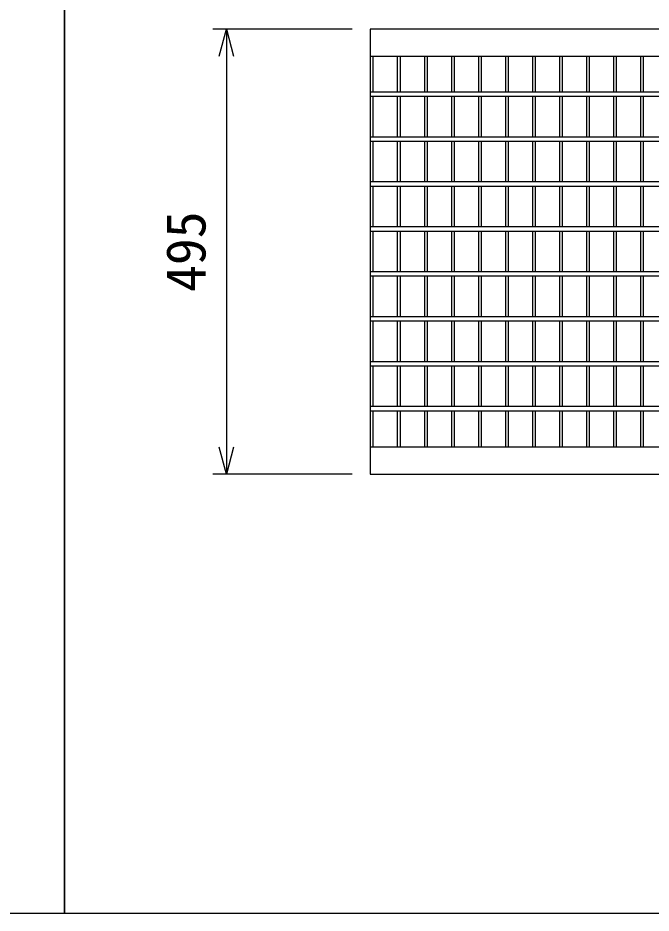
# Model space of a CAD drawing. Units: millimetres, scale not verified. Extents: x -25200 to 25200, y -8910 to 8910.
# Drawn here: x -9368 to -8664, y -7189 to -6192 of the extents above; entities that cross this region are included whole.
import ezdxf
from ezdxf.enums import TextEntityAlignment as Align

# ---------------------------------------------------------------- set-up
doc = ezdxf.new("R2010")
doc.units = ezdxf.units.MM
doc.header["$LTSCALE"] = 30
for name, color, linetype, lineweight in [('0-0_DIM', 7, 'Continuous', 25), ('0-2_HATCH', 6, 'Continuous', 25), ('0-6_TXT', 7, 'Continuous', 25)]:
    doc.layers.add(name, color=color, linetype=linetype, lineweight=lineweight)
doc.styles.add('ＭＳ ゴシック', font='')
doc.styles.get('ＭＳ ゴシック').set_extended_font_data('MS Gothic')

msp = doc.modelspace()

# ---------------------------------------------------------------- linework, layer by layer
at = {"layer": '0-0_DIM'}
for p, q in [((-8996.52, -6204.83), (-9151.52, -6204.83)), ((-9136.52, -6204.83), (-9136.52, -6699.83)), ((-8996.52, -6699.83), (-9151.52, -6699.83))]:
    msp.add_line(p, q, dxfattribs=at)
for points in [[(-9144.56, -6234.83), (-9136.52, -6204.83), (-9128.48, -6234.83)], [(-9128.48, -6669.83), (-9136.52, -6699.83), (-9144.56, -6669.83)]]:
    msp.add_lwpolyline(points, dxfattribs=at)
at = {"layer": '0-2_HATCH'}
for p, q in [((-8976.52, -6234.83), (-7981.52, -6234.83)), ((-8973.52, -6234.83), (-8973.52, -6274.83)), ((-8946.46, -6234.83), (-8946.46, -6274.83)), ((-8943.46, -6234.83), (-8943.46, -6274.83)), ((-8916.4, -6234.83), (-8916.4, -6274.83)), ((-8913.4, -6234.83), (-8913.4, -6274.83)), ((-8886.34, -6234.83), (-8886.34, -6274.83)), ((-8883.34, -6234.83), (-8883.34, -6274.83)), ((-8856.28, -6234.83), (-8856.28, -6274.83)), ((-8853.28, -6234.83), (-8853.28, -6274.83)), ((-8826.22, -6234.83), (-8826.22, -6274.83)), ((-8823.22, -6234.83), (-8823.22, -6274.83)), ((-8796.16, -6234.83), (-8796.16, -6274.83)), ((-8793.16, -6234.83), (-8793.16, -6274.83)), ((-8766.1, -6234.83), (-8766.1, -6274.83)), ((-8763.1, -6234.83), (-8763.1, -6274.83)), ((-8736.03, -6234.83), (-8736.03, -6274.83)), ((-8733.03, -6234.83), (-8733.03, -6274.83)), ((-8705.97, -6234.83), (-8705.97, -6274.83)), ((-8702.97, -6234.83), (-8702.97, -6274.83)), ((-8675.91, -6234.83), (-8675.91, -6274.83)), ((-8672.91, -6234.83), (-8672.91, -6274.83)), ((-7981.52, -6274.83), (-8976.52, -6274.83)), ((-7981.52, -6279.83), (-8976.52, -6279.83)), ((-8973.52, -6279.83), (-8973.52, -6324.83)), ((-8946.46, -6279.83), (-8946.46, -6324.83)), ((-8943.46, -6279.83), (-8943.46, -6324.83)), ((-8916.4, -6279.83), (-8916.4, -6324.83)), ((-8913.4, -6279.83), (-8913.4, -6324.83)), ((-8886.34, -6279.83), (-8886.34, -6324.83)), ((-8883.34, -6279.83), (-8883.34, -6324.83)), ((-8856.28, -6279.83), (-8856.28, -6324.83)), ((-8853.28, -6279.83), (-8853.28, -6324.83)), ((-8826.22, -6279.83), (-8826.22, -6324.83)), ((-8823.22, -6279.83), (-8823.22, -6324.83)), ((-8796.16, -6279.83), (-8796.16, -6324.83)), ((-8793.16, -6279.83), (-8793.16, -6324.83)), ((-8766.1, -6279.83), (-8766.1, -6324.83)), ((-8763.1, -6279.83), (-8763.1, -6324.83)), ((-8736.03, -6279.83), (-8736.03, -6324.83)), ((-8733.03, -6279.83), (-8733.03, -6324.83)), ((-8705.97, -6279.83), (-8705.97, -6324.83)), ((-8702.97, -6279.83), (-8702.97, -6324.83)), ((-8675.91, -6279.83), (-8675.91, -6324.83)), ((-8672.91, -6279.83), (-8672.91, -6324.83)), ((-7981.52, -6324.83), (-8976.52, -6324.83)), ((-7981.52, -6329.83), (-8976.52, -6329.83)), ((-8973.52, -6329.83), (-8973.52, -6374.83)), ((-8946.46, -6329.83), (-8946.46, -6374.83)), ((-8943.46, -6329.83), (-8943.46, -6374.83)), ((-8916.4, -6329.83), (-8916.4, -6374.83)), ((-8913.4, -6329.83), (-8913.4, -6374.83)), ((-8886.34, -6329.83), (-8886.34, -6374.83)), ((-8883.34, -6329.83), (-8883.34, -6374.83)), ((-8856.28, -6329.83), (-8856.28, -6374.83)), ((-8853.28, -6329.83), (-8853.28, -6374.83)), ((-8826.22, -6329.83), (-8826.22, -6374.83)), ((-8823.22, -6329.83), (-8823.22, -6374.83)), ((-8796.16, -6329.83), (-8796.16, -6374.83)), ((-8793.16, -6329.83), (-8793.16, -6374.83)), ((-8766.1, -6329.83), (-8766.1, -6374.83)), ((-8763.1, -6329.83), (-8763.1, -6374.83)), ((-8736.03, -6329.83), (-8736.03, -6374.83)), ((-8733.03, -6329.83), (-8733.03, -6374.83)), ((-8705.97, -6329.83), (-8705.97, -6374.83)), ((-8702.97, -6329.83), (-8702.97, -6374.83)), ((-8675.91, -6329.83), (-8675.91, -6374.83)), ((-8672.91, -6329.83), (-8672.91, -6374.83)), ((-7981.52, -6374.83), (-8976.52, -6374.83)), ((-7981.52, -6379.83), (-8976.52, -6379.83)), ((-8973.52, -6379.83), (-8973.52, -6424.83)), ((-8946.46, -6379.83), (-8946.46, -6424.83)), ((-8943.46, -6379.83), (-8943.46, -6424.83)), ((-8916.4, -6379.83), (-8916.4, -6424.83)), ((-8913.4, -6379.83), (-8913.4, -6424.83)), ((-8886.34, -6379.83), (-8886.34, -6424.83)), ((-8883.34, -6379.83), (-8883.34, -6424.83)), ((-8856.28, -6379.83), (-8856.28, -6424.83)), ((-8853.28, -6379.83), (-8853.28, -6424.83)), ((-8826.22, -6379.83), (-8826.22, -6424.83)), ((-8823.22, -6379.83), (-8823.22, -6424.83)), ((-8796.16, -6379.83), (-8796.16, -6424.83)), ((-8793.16, -6379.83), (-8793.16, -6424.83)), ((-8766.1, -6379.83), (-8766.1, -6424.83)), ((-8763.1, -6379.83), (-8763.1, -6424.83)), ((-8736.03, -6379.83), (-8736.03, -6424.83)), ((-8733.03, -6379.83), (-8733.03, -6424.83)), ((-8705.97, -6379.83), (-8705.97, -6424.83)), ((-8702.97, -6379.83), (-8702.97, -6424.83)), ((-8675.91, -6379.83), (-8675.91, -6424.83)), ((-8672.91, -6379.83), (-8672.91, -6424.83)), ((-7981.52, -6424.83), (-8976.52, -6424.83)), ((-7981.52, -6429.83), (-8976.52, -6429.83)), ((-8973.52, -6429.83), (-8973.52, -6474.83)), ((-8946.46, -6429.83), (-8946.46, -6474.83)), ((-8943.46, -6429.83), (-8943.46, -6474.83)), ((-8916.4, -6429.83), (-8916.4, -6474.83)), ((-8913.4, -6429.83), (-8913.4, -6474.83)), ((-8886.34, -6429.83), (-8886.34, -6474.83)), ((-8883.34, -6429.83), (-8883.34, -6474.83)), ((-8856.28, -6429.83), (-8856.28, -6474.83)), ((-8853.28, -6429.83), (-8853.28, -6474.83)), ((-8826.22, -6429.83), (-8826.22, -6474.83)), ((-8823.22, -6429.83), (-8823.22, -6474.83)), ((-8796.16, -6429.83), (-8796.16, -6474.83)), ((-8793.16, -6429.83), (-8793.16, -6474.83)), ((-8766.1, -6429.83), (-8766.1, -6474.83)), ((-8763.1, -6429.83), (-8763.1, -6474.83)), ((-8736.03, -6429.83), (-8736.03, -6474.83)), ((-8733.03, -6429.83), (-8733.03, -6474.83)), ((-8705.97, -6429.83), (-8705.97, -6474.83)), ((-8702.97, -6429.83), (-8702.97, -6474.83)), ((-8675.91, -6429.83), (-8675.91, -6474.83)), ((-8672.91, -6429.83), (-8672.91, -6474.83)), ((-7981.52, -6474.83), (-8976.52, -6474.83)), ((-7981.52, -6479.83), (-8976.52, -6479.83)), ((-8973.52, -6479.83), (-8973.52, -6524.83)), ((-8946.46, -6479.83), (-8946.46, -6524.83)), ((-8943.46, -6479.83), (-8943.46, -6524.83)), ((-8916.4, -6479.83), (-8916.4, -6524.83)), ((-8913.4, -6479.83), (-8913.4, -6524.83)), ((-8886.34, -6479.83), (-8886.34, -6524.83)), ((-8883.34, -6479.83), (-8883.34, -6524.83)), ((-8856.28, -6479.83), (-8856.28, -6524.83)), ((-8853.28, -6479.83), (-8853.28, -6524.83)), ((-8826.22, -6479.83), (-8826.22, -6524.83)), ((-8823.22, -6479.83), (-8823.22, -6524.83)), ((-8796.16, -6479.83), (-8796.16, -6524.83)), ((-8793.16, -6479.83), (-8793.16, -6524.83)), ((-8766.1, -6479.83), (-8766.1, -6524.83)), ((-8763.1, -6479.83), (-8763.1, -6524.83)), ((-8736.03, -6479.83), (-8736.03, -6524.83)), ((-8733.03, -6479.83), (-8733.03, -6524.83)), ((-8705.97, -6479.83), (-8705.97, -6524.83)), ((-8702.97, -6479.83), (-8702.97, -6524.83)), ((-8675.91, -6479.83), (-8675.91, -6524.83)), ((-8672.91, -6479.83), (-8672.91, -6524.83)), ((-7981.52, -6524.83), (-8976.52, -6524.83)), ((-7981.52, -6529.83), (-8976.52, -6529.83)), ((-8973.52, -6529.83), (-8973.52, -6574.83)), ((-8946.46, -6529.83), (-8946.46, -6574.83)), ((-8943.46, -6529.83), (-8943.46, -6574.83)), ((-8916.4, -6529.83), (-8916.4, -6574.83)), ((-8913.4, -6529.83), (-8913.4, -6574.83)), ((-8886.34, -6529.83), (-8886.34, -6574.83)), ((-8883.34, -6529.83), (-8883.34, -6574.83)), ((-8856.28, -6529.83), (-8856.28, -6574.83)), ((-8853.28, -6529.83), (-8853.28, -6574.83)), ((-8826.22, -6529.83), (-8826.22, -6574.83)), ((-8823.22, -6529.83), (-8823.22, -6574.83)), ((-8796.16, -6529.83), (-8796.16, -6574.83)), ((-8793.16, -6529.83), (-8793.16, -6574.83)), ((-8766.1, -6529.83), (-8766.1, -6574.83)), ((-8763.1, -6529.83), (-8763.1, -6574.83)), ((-8736.03, -6529.83), (-8736.03, -6574.83)), ((-8733.03, -6529.83), (-8733.03, -6574.83)), ((-8705.97, -6529.83), (-8705.97, -6574.83)), ((-8702.97, -6529.83), (-8702.97, -6574.83)), ((-8675.91, -6529.83), (-8675.91, -6574.83)), ((-8672.91, -6529.83), (-8672.91, -6574.83)), ((-7981.52, -6574.83), (-8976.52, -6574.83)), ((-7981.52, -6579.83), (-8976.52, -6579.83)), ((-8973.52, -6579.83), (-8973.52, -6624.83)), ((-8946.46, -6579.83), (-8946.46, -6624.83)), ((-8943.46, -6579.83), (-8943.46, -6624.83)), ((-8916.4, -6579.83), (-8916.4, -6624.83)), ((-8913.4, -6579.83), (-8913.4, -6624.83)), ((-8886.34, -6579.83), (-8886.34, -6624.83)), ((-8883.34, -6579.83), (-8883.34, -6624.83)), ((-8856.28, -6579.83), (-8856.28, -6624.83)), ((-8853.28, -6579.83), (-8853.28, -6624.83)), ((-8826.22, -6579.83), (-8826.22, -6624.83)), ((-8823.22, -6579.83), (-8823.22, -6624.83)), ((-8796.16, -6579.83), (-8796.16, -6624.83)), ((-8793.16, -6579.83), (-8793.16, -6624.83)), ((-8766.1, -6579.83), (-8766.1, -6624.83)), ((-8763.1, -6579.83), (-8763.1, -6624.83)), ((-8736.03, -6579.83), (-8736.03, -6624.83)), ((-8733.03, -6579.83), (-8733.03, -6624.83)), ((-8705.97, -6579.83), (-8705.97, -6624.83)), ((-8702.97, -6579.83), (-8702.97, -6624.83)), ((-8675.91, -6579.83), (-8675.91, -6624.83)), ((-8672.91, -6579.83), (-8672.91, -6624.83)), ((-7981.52, -6624.83), (-8976.52, -6624.83)), ((-7981.52, -6629.83), (-8976.52, -6629.83)), ((-8973.52, -6629.83), (-8973.52, -6669.83)), ((-8946.46, -6629.83), (-8946.46, -6669.83)), ((-8943.46, -6629.83), (-8943.46, -6669.83)), ((-8916.4, -6629.83), (-8916.4, -6669.83)), ((-8913.4, -6629.83), (-8913.4, -6669.83)), ((-8886.34, -6629.83), (-8886.34, -6669.83)), ((-8883.34, -6629.83), (-8883.34, -6669.83)), ((-8856.28, -6629.83), (-8856.28, -6669.83)), ((-8853.28, -6629.83), (-8853.28, -6669.83)), ((-8826.22, -6629.83), (-8826.22, -6669.83)), ((-8823.22, -6629.83), (-8823.22, -6669.83)), ((-8796.16, -6629.83), (-8796.16, -6669.83)), ((-8793.16, -6629.83), (-8793.16, -6669.83)), ((-8766.1, -6629.83), (-8766.1, -6669.83)), ((-8763.1, -6629.83), (-8763.1, -6669.83)), ((-8736.03, -6629.83), (-8736.03, -6669.83)), ((-8733.03, -6629.83), (-8733.03, -6669.83)), ((-8705.97, -6629.83), (-8705.97, -6669.83)), ((-8702.97, -6629.83), (-8702.97, -6669.83)), ((-8675.91, -6629.83), (-8675.91, -6669.83)), ((-8672.91, -6629.83), (-8672.91, -6669.83)), ((-7981.52, -6669.83), (-8976.52, -6669.83))]:
    msp.add_line(p, q, dxfattribs=at)
msp.add_lwpolyline([(-8976.52, -6204.83), (-8976.52, -6699.83), (-7981.52, -6699.83), (-7981.52, -6204.83)], close=True, dxfattribs=at)
at = {"layer": '0-6_TXT'}
for points in [[(-11416.68, -7188.51), (-9316.68, -7188.51), (-9316.68, -1778.68), (-11416.68, -1778.68)], [(-9316.68, -7188.51), (-7216.68, -7188.51), (-7216.68, -1778.68), (-9316.68, -1778.68)]]:
    msp.add_lwpolyline(points, close=True, dxfattribs=at)

# ---------------------------------------------------------------- texts
at = {"layer": '0-0_DIM', "style": 'ＭＳ ゴシック'}
msp.add_text('495', height=43.99, rotation=90, dxfattribs=at).set_placement((-9146.52, -6497.33), align=Align.BOTTOM_LEFT)

doc.saveas('drawing.dxf')
